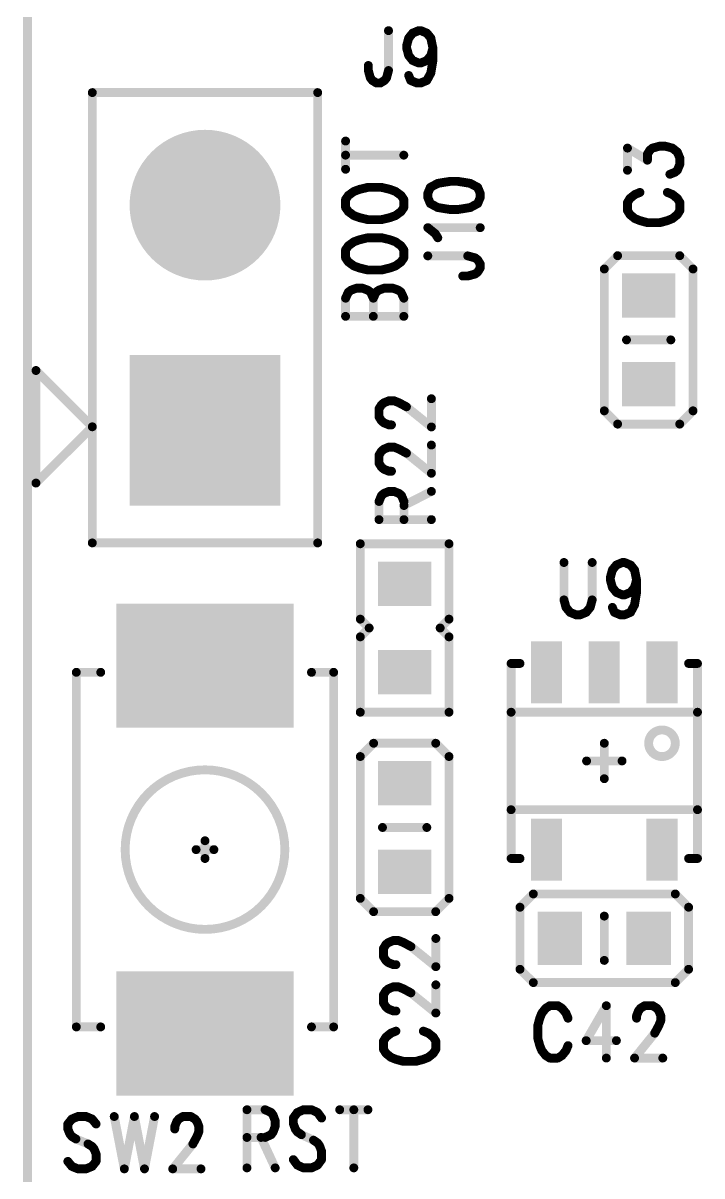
# Model space of a CAD drawing. Extents: x 100 to 147.9, y 92.1 to 144.1.
# Drawn here: x 99.95 to 107.6, y 113.32 to 126.32 of the extents above; entities that cross this region are included whole.
import ezdxf

# ---------------------------------------------------------------- set-up
doc = ezdxf.new("R2010")
doc.units = 0
doc.layers.get('0').update_dxf_attribs({"linetype": 'CONTINUOUS'})
doc.layers.add('MASK-TOP_PHO', color=10, linetype='CONTINUOUS')
doc.layers.add('SILK-TOP_PHO', color=9, linetype='CONTINUOUS')

# ---------------------------------------------------------------- blocks, each defined once
blk = doc.blocks.new('ROUND_1')
at = {"const_width": 0.050038}
blk.add_lwpolyline([(-0.025018, 0, 1), (0.025018, 0, 1)], format="xyb", close=True, dxfattribs=at)
blk = doc.blocks.new('SQUARE_25')
blk.add_solid([(0.85001, 0.85001), (0.85001, -0.85001), (-0.85001, 0.85001), (-0.85001, -0.85001)])
blk = doc.blocks.new('ROUND_26')
at = {"const_width": 0.85001}
blk.add_lwpolyline([(-0.425006, 0, 1), (0.425006, 0, 1)], format="xyb", close=True, dxfattribs=at)
blk = doc.blocks.new('SQUARE_16')
blk.add_solid([(0.250062, 0.250062), (0.250062, -0.250062), (-0.250062, 0.250062), (-0.250062, -0.250062)])
blk = doc.blocks.new('SQUARE_132')
blk.add_solid([(0.700024, 0.700024), (0.700024, -0.700024), (-0.700024, 0.700024), (-0.700024, -0.700024)])
blk = doc.blocks.new('SQUARE_162')
blk.add_solid([(0.175006, 0.175006), (0.175006, -0.175006), (-0.175006, 0.175006), (-0.175006, -0.175006)])

msp = doc.modelspace()

# ---------------------------------------------------------------- linework, layer by layer
at = {"layer": 'MASK-TOP_PHO'}
for points, const_width in [([(100.000054, 143.999966), (100.000054, 100.000054)], 0.100076), ([(106.950002, 123.249944), (107.050078, 123.249944)], 0.500124), ([(106.950002, 122.249946), (107.050078, 122.249946)], 0.500124), ([(104.199944, 120.000014), (104.30002, 120.000014)], 0.500124), ([(102.300024, 119.074946), (101.700076, 119.074946)], 1.400048), ([(105.849928, 119.175022), (105.849928, 118.82501)], 0.350012), ([(106.499914, 119.175022), (106.499914, 118.82501)], 0.350012), ([(107.1499, 119.175022), (107.1499, 118.82501)], 0.350012), ([(104.199944, 119.000016), (104.30002, 119.000016)], 0.500124), ([(104.199944, 117.750082), (104.30002, 117.750082)], 0.500124), ([(105.849928, 117.175026), (105.849928, 116.825014)], 0.350012), ([(107.1499, 117.175026), (107.1499, 116.825014)], 0.350012), ([(104.199944, 116.750084), (104.30002, 116.750084)], 0.500124), ([(106.000042, 116.05006), (106.000042, 115.949984)], 0.500124), ([(107.00004, 116.05006), (107.00004, 115.949984)], 0.500124), ([(102.300024, 114.925094), (101.700076, 114.925094)], 1.400048)]:
    msp.add_lwpolyline(points, dxfattribs=dict(at, const_width=const_width))
at = {"layer": 'SILK-TOP_PHO', "const_width": 0.100076}
for points in [[(100.000054, 143.999966), (100.000054, 100.000054)], [(104.068118, 126.239016), (104.068118, 125.789182)], [(104.340914, 126.210822), (104.408986, 126.239016)], [(104.408986, 126.239016), (104.431846, 126.239016)], [(104.431846, 126.239016), (104.499918, 126.210822)], [(104.272842, 126.07036), (104.295448, 126.154688)], [(104.295448, 126.154688), (104.340914, 126.210822)], [(104.499918, 126.210822), (104.545384, 126.154688)], [(104.545384, 126.154688), (104.568244, 126.042166)], [(104.272842, 126.042166), (104.272842, 126.07036)], [(104.295448, 125.957838), (104.272842, 126.042166)], [(104.568244, 126.042166), (104.545384, 125.957838)], [(104.568244, 126.042166), (104.568244, 125.90145)], [(103.840788, 125.789182), (103.840788, 125.845316)], [(104.340914, 125.90145), (104.295448, 125.957838)], [(104.408986, 125.87351), (104.340914, 125.90145)], [(104.431846, 125.87351), (104.408986, 125.87351)], [(104.499918, 125.90145), (104.431846, 125.87351)], [(104.545384, 125.957838), (104.499918, 125.90145)], [(104.568244, 125.90145), (104.545384, 125.760988)], [(103.863648, 125.7046), (103.840788, 125.789182)], [(104.068118, 125.789182), (104.045512, 125.7046)], [(104.318308, 125.67666), (104.295448, 125.732794)], [(104.545384, 125.760988), (104.499918, 125.67666)], [(103.886254, 125.67666), (103.863648, 125.7046)], [(103.93172, 125.648466), (103.886254, 125.67666)], [(103.977186, 125.648466), (103.93172, 125.648466)], [(104.022652, 125.67666), (103.977186, 125.648466)], [(104.045512, 125.7046), (104.022652, 125.67666)], [(104.38638, 125.648466), (104.318308, 125.67666)], [(104.431846, 125.648466), (104.38638, 125.648466)], [(104.499918, 125.67666), (104.431846, 125.648466)], [(100.73005, 120.460008), (100.73005, 125.540008)], [(100.73005, 125.540008), (103.27005, 125.540008)], [(103.27005, 125.540008), (103.27005, 120.460008)], [(103.584248, 124.674884), (103.584248, 124.993146)], [(107.042204, 124.913644), (107.126532, 124.93625)], [(107.126532, 124.93625), (107.18292, 124.93625)], [(107.18292, 124.93625), (107.267248, 124.913644)], [(103.584248, 124.834142), (104.240584, 124.834142)], [(106.761026, 124.663708), (106.761026, 124.913644)], [(106.761026, 124.913644), (106.985816, 124.777246)], [(106.985816, 124.845572), (107.01401, 124.890784)], [(106.985816, 124.777246), (106.985816, 124.845572)], [(107.01401, 124.890784), (107.042204, 124.913644)], [(107.267248, 124.913644), (107.323382, 124.868178)], [(107.323382, 124.868178), (107.351576, 124.800106)], [(107.351576, 124.73178), (107.323382, 124.663708)], [(107.351576, 124.800106), (107.351576, 124.73178)], [(107.295188, 124.640848), (107.239054, 124.618242)], [(107.323382, 124.663708), (107.295188, 124.640848)], [(103.678228, 124.424948), (103.615744, 124.379482)], [(103.740712, 124.447808), (103.678228, 124.424948)], [(103.834438, 124.470414), (103.740712, 124.447808)], [(103.990648, 124.470414), (103.834438, 124.470414)], [(104.084374, 124.447808), (103.990648, 124.470414)], [(104.146858, 124.424948), (104.084374, 124.447808)], [(104.209342, 124.379482), (104.146858, 124.424948)], [(104.539034, 124.470414), (104.51084, 124.402342)], [(104.623362, 124.51588), (104.539034, 124.470414)], [(104.764078, 124.53874), (104.623362, 124.51588)], [(104.848406, 124.53874), (104.764078, 124.53874)], [(104.989122, 124.51588), (104.848406, 124.53874)], [(105.07345, 124.470414), (104.989122, 124.51588)], [(105.101644, 124.402342), (105.07345, 124.470414)], [(106.901488, 124.413518), (106.845354, 124.390912)], [(107.267248, 124.390912), (107.21086, 124.413518)], [(103.615744, 124.379482), (103.584248, 124.334016)], [(103.584248, 124.334016), (103.584248, 124.243084)], [(104.240584, 124.334016), (104.209342, 124.379482)], [(104.240584, 124.243084), (104.240584, 124.334016)], [(104.51084, 124.402342), (104.51084, 124.356876)], [(104.51084, 124.356876), (104.539034, 124.28855)], [(104.539034, 124.28855), (104.623362, 124.243084)], [(104.989122, 124.243084), (105.07345, 124.28855)], [(105.07345, 124.28855), (105.101644, 124.356876)], [(105.101644, 124.356876), (105.101644, 124.402342)], [(106.788966, 124.345446), (106.761026, 124.29998)], [(106.761026, 124.29998), (106.761026, 124.209048)], [(106.845354, 124.390912), (106.788966, 124.345446)], [(107.323382, 124.345446), (107.267248, 124.390912)], [(107.351576, 124.29998), (107.323382, 124.345446)], [(107.351576, 124.209048), (107.351576, 124.29998)], [(103.584248, 124.243084), (103.615744, 124.197618)], [(103.615744, 124.197618), (103.678228, 124.152152)], [(103.678228, 124.152152), (103.740712, 124.129546)], [(104.084374, 124.129546), (104.146858, 124.152152)], [(104.146858, 124.152152), (104.209342, 124.197618)], [(104.209342, 124.197618), (104.240584, 124.243084)], [(104.623362, 124.243084), (104.764078, 124.220478)], [(104.764078, 124.220478), (104.848406, 124.220478)], [(104.848406, 124.220478), (104.989122, 124.243084)], [(106.761026, 124.209048), (106.788966, 124.163582)], [(106.788966, 124.163582), (106.845354, 124.118116)], [(107.267248, 124.118116), (107.323382, 124.163582)], [(107.323382, 124.163582), (107.351576, 124.209048)], [(103.740712, 124.129546), (103.834438, 124.10694)], [(103.834438, 124.10694), (103.990648, 124.10694)], [(103.990648, 124.10694), (104.084374, 124.129546)], [(106.845354, 124.118116), (106.901488, 124.09551)], [(106.901488, 124.09551), (106.985816, 124.07265)], [(106.985816, 124.07265), (107.126532, 124.07265)], [(107.126532, 124.07265), (107.21086, 124.09551)], [(107.21086, 124.09551), (107.267248, 124.118116)], [(103.834438, 123.902216), (103.740712, 123.87961)], [(103.990648, 123.902216), (103.834438, 123.902216)], [(104.084374, 123.87961), (103.990648, 123.902216)], [(104.595422, 123.947682), (104.51084, 124.016008)], [(104.51084, 124.016008), (105.101644, 124.016008)], [(104.623362, 123.902216), (104.595422, 123.947682)], [(103.615744, 123.811284), (103.584248, 123.765818)], [(103.584248, 123.765818), (103.584248, 123.674886)], [(103.678228, 123.85675), (103.615744, 123.811284)], [(103.740712, 123.87961), (103.678228, 123.85675)], [(104.146858, 123.85675), (104.084374, 123.87961)], [(104.209342, 123.811284), (104.146858, 123.85675)], [(104.240584, 123.765818), (104.209342, 123.811284)], [(104.240584, 123.674886), (104.240584, 123.765818)], [(103.584248, 123.674886), (103.615744, 123.62942)], [(104.209342, 123.62942), (104.240584, 123.674886)], [(104.51084, 123.697746), (104.960928, 123.697746)], [(104.960928, 123.697746), (105.045256, 123.674886)], [(105.045256, 123.674886), (105.07345, 123.65228)], [(105.07345, 123.65228), (105.101644, 123.606814)], [(106.650028, 123.700032), (106.499914, 123.549918)], [(107.350052, 123.700032), (106.650028, 123.700032)], [(107.499912, 123.549918), (107.350052, 123.700032)], [(103.615744, 123.62942), (103.678228, 123.584208)], [(103.678228, 123.584208), (103.740712, 123.561348)], [(103.740712, 123.561348), (103.834438, 123.538742)], [(103.834438, 123.538742), (103.990648, 123.538742)], [(103.990648, 123.538742), (104.084374, 123.561348)], [(104.084374, 123.561348), (104.146858, 123.584208)], [(104.146858, 123.584208), (104.209342, 123.62942)], [(105.07345, 123.515882), (105.045256, 123.493276)], [(105.101644, 123.561348), (105.07345, 123.515882)], [(105.101644, 123.606814), (105.101644, 123.561348)], [(106.499914, 123.549918), (106.499914, 121.949972)], [(107.499912, 121.949972), (107.499912, 123.549918)], [(104.960928, 123.470416), (104.904794, 123.470416)], [(105.045256, 123.493276), (104.960928, 123.470416)], [(103.584248, 123.22048), (103.615744, 123.288552)], [(103.615744, 123.288552), (103.646986, 123.311412)], [(103.646986, 123.311412), (103.70947, 123.334018)], [(103.70947, 123.334018), (103.771954, 123.334018)], [(103.771954, 123.334018), (103.834438, 123.311412)], [(103.834438, 123.311412), (103.86568, 123.288552)], [(103.86568, 123.288552), (103.896922, 123.22048)], [(103.896922, 123.22048), (103.928164, 123.288552)], [(103.928164, 123.288552), (103.959406, 123.311412)], [(103.959406, 123.311412), (104.02189, 123.334018)], [(104.02189, 123.334018), (104.115616, 123.334018)], [(104.115616, 123.334018), (104.1781, 123.311412)], [(104.1781, 123.311412), (104.209342, 123.288552)], [(104.209342, 123.288552), (104.240584, 123.22048)], [(103.584248, 123.01601), (103.584248, 123.22048)], [(103.896922, 123.01601), (103.896922, 123.22048)], [(104.240584, 123.22048), (104.240584, 123.01601)], [(103.584248, 123.01601), (104.240584, 123.01601)], [(106.750104, 122.750072), (107.249976, 122.750072)], [(100.73005, 121.769886), (100.09505, 122.404886)], [(100.09505, 122.404886), (100.09505, 121.134886)], [(104.55148, 121.768108), (104.55148, 122.08637)], [(103.96093, 121.972832), (103.989124, 122.018298)], [(103.96093, 121.8819), (103.96093, 121.972832)], [(103.989124, 122.018298), (104.017064, 122.040904)], [(104.017064, 122.040904), (104.073452, 122.06351)], [(104.073452, 122.06351), (104.129586, 122.06351)], [(104.129586, 122.06351), (104.185974, 122.040904)], [(104.185974, 122.040904), (104.270302, 121.995438)], [(104.270302, 121.995438), (104.55148, 121.768108)], [(106.499914, 121.949972), (106.650028, 121.800112)], [(107.350052, 121.800112), (107.499912, 121.949972)], [(103.989124, 121.836434), (103.96093, 121.8819)], [(104.017064, 121.813574), (103.989124, 121.836434)], [(104.073452, 121.790968), (104.017064, 121.813574)], [(100.09505, 121.134886), (100.73005, 121.769886)], [(104.101646, 121.790968), (104.073452, 121.790968)], [(106.650028, 121.800112), (107.350052, 121.800112)], [(104.55148, 121.245376), (104.55148, 121.563638)], [(103.96093, 121.4501), (103.989124, 121.495566)], [(103.96093, 121.359168), (103.96093, 121.4501)], [(103.989124, 121.495566), (104.017064, 121.518172)], [(104.017064, 121.518172), (104.073452, 121.541032)], [(104.073452, 121.541032), (104.129586, 121.541032)], [(104.129586, 121.541032), (104.185974, 121.518172)], [(104.185974, 121.518172), (104.270302, 121.472706)], [(104.270302, 121.472706), (104.55148, 121.245376)], [(103.989124, 121.313702), (103.96093, 121.359168)], [(104.017064, 121.290842), (103.989124, 121.313702)], [(104.073452, 121.268236), (104.017064, 121.290842)], [(104.101646, 121.268236), (104.073452, 121.268236)], [(104.017064, 121.0183), (104.073452, 121.040906)], [(104.073452, 121.040906), (104.129586, 121.040906)], [(104.129586, 121.040906), (104.185974, 121.0183)], [(104.242108, 120.881902), (104.55148, 121.040906)], [(103.96093, 120.927368), (103.989124, 120.99544)], [(103.96093, 120.722644), (103.96093, 120.927368)], [(103.989124, 120.99544), (104.017064, 121.0183)], [(104.185974, 121.0183), (104.214168, 120.99544)], [(104.214168, 120.99544), (104.242108, 120.927368)], [(104.242108, 120.927368), (104.242108, 120.722644)], [(103.96093, 120.722644), (104.55148, 120.722644)], [(103.27005, 120.460008), (100.73005, 120.460008)], [(104.750108, 120.450102), (103.75011, 120.450102)], [(103.75011, 120.450102), (103.75011, 119.599964)], [(104.750108, 119.599964), (104.750108, 120.450102)], [(106.045508, 120.239028), (106.045508, 119.817134)], [(106.363516, 119.817134), (106.363516, 120.239028)], [(106.56824, 120.070372), (106.590846, 120.1547)], [(106.590846, 120.1547), (106.636312, 120.210834)], [(106.636312, 120.210834), (106.704638, 120.239028)], [(106.704638, 120.239028), (106.727244, 120.239028)], [(106.727244, 120.239028), (106.79557, 120.210834)], [(106.79557, 120.210834), (106.840782, 120.1547)], [(106.840782, 120.1547), (106.863642, 120.042178)], [(106.56824, 120.042178), (106.56824, 120.070372)], [(106.590846, 119.95785), (106.56824, 120.042178)], [(106.863642, 120.042178), (106.840782, 119.95785)], [(106.863642, 120.042178), (106.863642, 119.901462)], [(106.636312, 119.901462), (106.590846, 119.95785)], [(106.704638, 119.873522), (106.636312, 119.901462)], [(106.727244, 119.873522), (106.704638, 119.873522)], [(106.79557, 119.901462), (106.727244, 119.873522)], [(106.840782, 119.95785), (106.79557, 119.901462)], [(106.863642, 119.901462), (106.840782, 119.761)], [(106.045508, 119.817134), (106.068114, 119.732806)], [(106.068114, 119.732806), (106.11358, 119.676672)], [(106.295444, 119.676672), (106.34091, 119.732806)], [(106.34091, 119.732806), (106.363516, 119.817134)], [(106.613706, 119.676672), (106.590846, 119.732806)], [(106.840782, 119.761), (106.79557, 119.676672)], [(103.75011, 119.599964), (103.849932, 119.499888)], [(104.650032, 119.499888), (104.750108, 119.599964)], [(106.11358, 119.676672), (106.181906, 119.648478)], [(106.181906, 119.648478), (106.227372, 119.648478)], [(106.227372, 119.648478), (106.295444, 119.676672)], [(106.681778, 119.648478), (106.613706, 119.676672)], [(106.727244, 119.648478), (106.681778, 119.648478)], [(106.79557, 119.676672), (106.727244, 119.648478)], [(103.849932, 119.499888), (103.75011, 119.400066)], [(104.750108, 119.400066), (104.650032, 119.499888)], [(103.75011, 119.400066), (103.75011, 118.549928)], [(104.750108, 118.549928), (104.750108, 119.400066)], [(105.449878, 116.899944), (105.449878, 119.100092)], [(105.449878, 119.100092), (105.549954, 119.100092)], [(107.54995, 119.100092), (107.449874, 119.100092)], [(107.54995, 116.899944), (107.54995, 119.100092)], [(100.549964, 115.000024), (100.549964, 119.000016)], [(100.549964, 119.000016), (100.825046, 119.000016)], [(103.449882, 119.000016), (103.199946, 119.000016)], [(103.449882, 115.000024), (103.449882, 119.000016)], [(103.75011, 118.549928), (104.750108, 118.549928)], [(105.449878, 117.450108), (105.449878, 118.549928)], [(105.449878, 118.549928), (107.54995, 118.549928)], [(107.54995, 118.549928), (107.54995, 117.450108)], [(103.89997, 118.199916), (103.75011, 118.050056)], [(104.599994, 118.199916), (103.89997, 118.199916)], [(104.750108, 118.050056), (104.599994, 118.199916)], [(106.499914, 117.80012), (106.499914, 118.199916)], [(103.75011, 118.050056), (103.75011, 116.45011)], [(104.750108, 116.45011), (104.750108, 118.050056)], [(106.700066, 118.000018), (106.300016, 118.000018)], [(107.54995, 117.450108), (105.449878, 117.450108)], [(104.000046, 117.249956), (104.499918, 117.249956)], [(101.899974, 117.00002), (102.100126, 117.00002)], [(102.00005, 116.899944), (102.00005, 117.100096)], [(105.549954, 116.899944), (105.449878, 116.899944)], [(107.449874, 116.899944), (107.54995, 116.899944)], [(105.700068, 116.499894), (105.549954, 116.350034)], [(107.300014, 116.499894), (105.700068, 116.499894)], [(107.449874, 116.350034), (107.300014, 116.499894)], [(103.75011, 116.45011), (103.89997, 116.299996)], [(104.599994, 116.299996), (104.750108, 116.45011)], [(105.549954, 116.350034), (105.549954, 115.65001)], [(107.449874, 115.65001), (107.449874, 116.350034)], [(103.89997, 116.299996), (104.599994, 116.299996)], [(106.499914, 116.249958), (106.499914, 115.750086)], [(104.067102, 115.95227), (104.12349, 115.974876)], [(104.12349, 115.974876), (104.179624, 115.974876)], [(104.179624, 115.974876), (104.236012, 115.95227)], [(104.601518, 115.679474), (104.601518, 115.997736)], [(104.010968, 115.884198), (104.039162, 115.929664)], [(104.010968, 115.793266), (104.010968, 115.884198)], [(104.039162, 115.929664), (104.067102, 115.95227)], [(104.236012, 115.95227), (104.32034, 115.906804)], [(104.32034, 115.906804), (104.601518, 115.679474)], [(104.039162, 115.7478), (104.010968, 115.793266)], [(104.067102, 115.72494), (104.039162, 115.7478)], [(104.12349, 115.702334), (104.067102, 115.72494)], [(104.151684, 115.702334), (104.12349, 115.702334)], [(105.549954, 115.65001), (105.700068, 115.499896)], [(107.300014, 115.499896), (107.449874, 115.65001)], [(104.067102, 115.429538), (104.12349, 115.452398)], [(104.12349, 115.452398), (104.179624, 115.452398)], [(104.179624, 115.452398), (104.236012, 115.429538)], [(104.601518, 115.156742), (104.601518, 115.475004)], [(105.700068, 115.499896), (107.300014, 115.499896)], [(104.010968, 115.361466), (104.039162, 115.406932)], [(104.010968, 115.270534), (104.010968, 115.361466)], [(104.039162, 115.406932), (104.067102, 115.429538)], [(104.236012, 115.429538), (104.32034, 115.384072)], [(104.32034, 115.384072), (104.601518, 115.156742)], [(104.039162, 115.225068), (104.010968, 115.270534)], [(104.067102, 115.202208), (104.039162, 115.225068)], [(104.12349, 115.179602), (104.067102, 115.202208)], [(104.151684, 115.179602), (104.12349, 115.179602)], [(105.840784, 115.210844), (105.795572, 115.15471)], [(105.88625, 115.239038), (105.840784, 115.210844)], [(105.977182, 115.239038), (105.88625, 115.239038)], [(106.022648, 115.210844), (105.977182, 115.239038)], [(106.068114, 115.15471), (106.022648, 115.210844)], [(106.522774, 115.239038), (106.295444, 114.845338)], [(106.522774, 115.239038), (106.522774, 114.648488)], [(106.863642, 115.126516), (106.886248, 115.182904)], [(106.886248, 115.182904), (106.909108, 115.210844)], [(106.909108, 115.210844), (106.954574, 115.239038)], [(106.954574, 115.239038), (107.045506, 115.239038)], [(107.045506, 115.239038), (107.090972, 115.210844)], [(107.090972, 115.210844), (107.113578, 115.182904)], [(107.113578, 115.182904), (107.136438, 115.126516)], [(105.772712, 115.098322), (105.750106, 115.013994)], [(105.795572, 115.15471), (105.772712, 115.098322)], [(106.090974, 115.098322), (106.068114, 115.15471)], [(106.863642, 115.098322), (106.863642, 115.126516)], [(107.136438, 115.070382), (107.113578, 115.013994)], [(107.136438, 115.126516), (107.136438, 115.070382)], [(100.825046, 115.000024), (100.549964, 115.000024)], [(103.199946, 115.000024), (103.449882, 115.000024)], [(104.095296, 114.929666), (104.039162, 114.8842)], [(104.151684, 114.952272), (104.095296, 114.929666)], [(104.51719, 114.929666), (104.461056, 114.952272)], [(104.573324, 114.8842), (104.51719, 114.929666)], [(105.750106, 115.013994), (105.750106, 114.873532)], [(107.068112, 114.929666), (106.840782, 114.648488)], [(107.113578, 115.013994), (107.068112, 114.929666)], [(104.039162, 114.8842), (104.010968, 114.838734)], [(104.010968, 114.838734), (104.010968, 114.747802)], [(104.601518, 114.838734), (104.573324, 114.8842)], [(104.601518, 114.747802), (104.601518, 114.838734)], [(105.750106, 114.873532), (105.772712, 114.78895)], [(105.772712, 114.78895), (105.795572, 114.732816)], [(106.068114, 114.732816), (106.090974, 114.78895)], [(106.295444, 114.845338), (106.636312, 114.845338)], [(104.010968, 114.747802), (104.039162, 114.702336)], [(104.039162, 114.702336), (104.095296, 114.65687)], [(104.51719, 114.65687), (104.573324, 114.702336)], [(104.573324, 114.702336), (104.601518, 114.747802)], [(105.795572, 114.732816), (105.840784, 114.676682)], [(105.840784, 114.676682), (105.88625, 114.648488)], [(105.977182, 114.648488), (106.022648, 114.676682)], [(106.022648, 114.676682), (106.068114, 114.732816)], [(104.095296, 114.65687), (104.151684, 114.63401)], [(104.151684, 114.63401), (104.236012, 114.611404)], [(104.236012, 114.611404), (104.376474, 114.611404)], [(104.376474, 114.611404), (104.461056, 114.63401)], [(104.461056, 114.63401), (104.51719, 114.65687)], [(105.88625, 114.648488), (105.977182, 114.648488)], [(106.840782, 114.648488), (107.159044, 114.648488)], [(102.472744, 114.065558), (102.472744, 113.409476)], [(102.472744, 114.065558), (102.677214, 114.065558)], [(102.677214, 114.065558), (102.74554, 114.034316)], [(102.74554, 114.034316), (102.768146, 114.003074)], [(103.040942, 114.034316), (102.995476, 113.971832)], [(103.109014, 114.065558), (103.040942, 114.034316)], [(103.199946, 114.065558), (103.109014, 114.065558)], [(103.268272, 114.034316), (103.199946, 114.065558)], [(103.313738, 113.971832), (103.268272, 114.034316)], [(103.518208, 114.065558), (103.83647, 114.065558)], [(103.677212, 114.065558), (103.677212, 113.409476)], [(100.499926, 113.96091), (100.45446, 113.904776)], [(100.45446, 113.904776), (100.45446, 113.848388)], [(100.568252, 113.989104), (100.499926, 113.96091)], [(100.659184, 113.989104), (100.568252, 113.989104)], [(100.727256, 113.96091), (100.659184, 113.989104)], [(100.772722, 113.904776), (100.727256, 113.96091)], [(100.977192, 113.989104), (101.090984, 113.398554)], [(101.204522, 113.989104), (101.090984, 113.398554)], [(101.204522, 113.989104), (101.31806, 113.398554)], [(101.431852, 113.989104), (101.31806, 113.398554)], [(101.659182, 113.876582), (101.681788, 113.932716)], [(101.681788, 113.932716), (101.704648, 113.96091)], [(101.704648, 113.96091), (101.750114, 113.989104)], [(101.750114, 113.989104), (101.840792, 113.989104)], [(101.840792, 113.989104), (101.886258, 113.96091)], [(101.886258, 113.96091), (101.909118, 113.932716)], [(101.909118, 113.932716), (101.931724, 113.876582)], [(102.768146, 114.003074), (102.791006, 113.94059)], [(102.791006, 113.878106), (102.768146, 113.815622)], [(102.791006, 113.94059), (102.791006, 113.878106)], [(102.995476, 113.971832), (102.995476, 113.909348)], [(102.995476, 113.909348), (103.018082, 113.846864)], [(100.45446, 113.848388), (100.47732, 113.792254)], [(100.47732, 113.792254), (100.499926, 113.76406)], [(100.499926, 113.76406), (100.545392, 113.735866)], [(101.659182, 113.848388), (101.659182, 113.876582)], [(101.909118, 113.76406), (101.863652, 113.679732)], [(101.931724, 113.820194), (101.909118, 113.76406)], [(101.931724, 113.876582), (101.931724, 113.820194)], [(102.677214, 113.753138), (102.472744, 113.753138)], [(102.631748, 113.753138), (102.791006, 113.409476)], [(102.74554, 113.78438), (102.677214, 113.753138)], [(102.768146, 113.815622), (102.74554, 113.78438)], [(103.018082, 113.846864), (103.040942, 113.815622)], [(103.040942, 113.815622), (103.086408, 113.78438)], [(103.086408, 113.78438), (103.222806, 113.721896)], [(100.545392, 113.735866), (100.68179, 113.679732)], [(100.68179, 113.679732), (100.727256, 113.651538)], [(100.727256, 113.651538), (100.750116, 113.623344)], [(100.750116, 113.623344), (100.772722, 113.56721)], [(101.863652, 113.679732), (101.636322, 113.398554)], [(103.222806, 113.721896), (103.268272, 113.690654)], [(103.268272, 113.690654), (103.290878, 113.659412)], [(103.290878, 113.659412), (103.313738, 113.596928)], [(100.772722, 113.56721), (100.772722, 113.482882)], [(103.040942, 113.440718), (102.995476, 113.503202)], [(103.313738, 113.503202), (103.268272, 113.440718)], [(103.313738, 113.596928), (103.313738, 113.503202)], [(100.499926, 113.426494), (100.45446, 113.482882)], [(100.568252, 113.398554), (100.499926, 113.426494)], [(100.659184, 113.398554), (100.568252, 113.398554)], [(100.727256, 113.426494), (100.659184, 113.398554)], [(100.772722, 113.482882), (100.727256, 113.426494)], [(101.636322, 113.398554), (101.954584, 113.398554)], [(103.109014, 113.409476), (103.040942, 113.440718)], [(103.199946, 113.409476), (103.109014, 113.409476)], [(103.268272, 113.440718), (103.199946, 113.409476)]]:
    msp.add_lwpolyline(points, dxfattribs=at)
for points in [[(106.999786, 118.199916, 1), (107.300014, 118.199916, 1)], [(101.100128, 117.00002, 1), (102.899972, 117.00002, 1)]]:
    msp.add_lwpolyline(points, format="xyb", close=True, dxfattribs=at)

# ---------------------------------------------------------------- block references
at = {"layer": 'MASK-TOP_PHO'}
for name, p in [('ROUND_26', (102.00005, 124.270008)), ('SQUARE_16', (106.950002, 123.249944)), ('SQUARE_16', (107.050078, 123.249944)), ('SQUARE_25', (102.00005, 121.730008)), ('SQUARE_16', (106.950002, 122.249946)), ('SQUARE_16', (107.050078, 122.249946)), ('SQUARE_16', (104.199944, 120.000014)), ('SQUARE_16', (104.30002, 120.000014)), ('SQUARE_132', (101.700076, 119.074946)), ('SQUARE_132', (102.300024, 119.074946)), ('SQUARE_162', (105.849928, 119.175022)), ('SQUARE_162', (106.499914, 119.175022)), ('SQUARE_162', (107.1499, 119.175022)), ('SQUARE_16', (104.199944, 119.000016)), ('SQUARE_16', (104.30002, 119.000016)), ('SQUARE_162', (105.849928, 118.82501)), ('SQUARE_162', (106.499914, 118.82501)), ('SQUARE_162', (107.1499, 118.82501)), ('SQUARE_16', (104.199944, 117.750082)), ('SQUARE_16', (104.30002, 117.750082)), ('SQUARE_162', (105.849928, 117.175026)), ('SQUARE_162', (107.1499, 117.175026)), ('SQUARE_16', (104.199944, 116.750084)), ('SQUARE_16', (104.30002, 116.750084)), ('SQUARE_162', (105.849928, 116.825014)), ('SQUARE_162', (107.1499, 116.825014)), ('SQUARE_16', (106.000042, 116.05006)), ('SQUARE_16', (107.00004, 116.05006)), ('SQUARE_16', (106.000042, 115.949984)), ('SQUARE_16', (107.00004, 115.949984)), ('SQUARE_132', (101.700076, 114.925094)), ('SQUARE_132', (102.300024, 114.925094))]:
    msp.add_blockref(name, p, dxfattribs=at)
at = {"layer": 'SILK-TOP_PHO'}
for p in [(104.068118, 126.239016), (104.408986, 126.239016), (104.431846, 126.239016), (104.295448, 126.154688), (104.340914, 126.210822), (104.499918, 126.210822), (104.545384, 126.154688), (104.272842, 126.07036), (104.272842, 126.042166), (104.568244, 126.042166), (104.568244, 126.042166), (103.840788, 125.845316), (104.295448, 125.957838), (104.340914, 125.90145), (104.408986, 125.87351), (104.431846, 125.87351), (104.499918, 125.90145), (104.545384, 125.957838), (104.568244, 125.90145), (103.840788, 125.789182), (104.068118, 125.789182), (104.295448, 125.732794), (104.545384, 125.760988), (103.863648, 125.7046), (103.886254, 125.67666), (103.93172, 125.648466), (103.977186, 125.648466), (104.022652, 125.67666), (104.045512, 125.7046), (104.318308, 125.67666), (104.38638, 125.648466), (104.431846, 125.648466), (104.499918, 125.67666), (100.73005, 125.540008), (103.27005, 125.540008), (103.584248, 124.993146), (107.126532, 124.93625), (107.18292, 124.93625), (103.584248, 124.834142), (104.240584, 124.834142), (106.761026, 124.913644), (106.985816, 124.845572), (107.01401, 124.890784), (107.042204, 124.913644), (107.267248, 124.913644), (107.323382, 124.868178), (103.584248, 124.674884), (106.985816, 124.777246), (107.351576, 124.800106), (107.351576, 124.73178), (106.761026, 124.663708), (107.239054, 124.618242), (107.295188, 124.640848), (107.323382, 124.663708), (103.678228, 124.424948), (103.740712, 124.447808), (103.834438, 124.470414), (103.990648, 124.470414), (104.084374, 124.447808), (104.146858, 124.424948), (104.539034, 124.470414), (104.623362, 124.51588), (104.764078, 124.53874), (104.848406, 124.53874), (104.989122, 124.51588), (105.07345, 124.470414), (106.901488, 124.413518), (107.21086, 124.413518), (103.584248, 124.334016), (103.584248, 124.334016), (103.615744, 124.379482), (104.209342, 124.379482), (104.240584, 124.334016), (104.51084, 124.402342), (104.51084, 124.356876), (104.51084, 124.356876), (104.539034, 124.28855), (105.07345, 124.28855), (105.101644, 124.402342), (105.101644, 124.356876), (106.761026, 124.29998), (106.788966, 124.345446), (106.845354, 124.390912), (107.267248, 124.390912), (107.323382, 124.345446), (107.351576, 124.29998), (103.584248, 124.243084), (103.584248, 124.243084), (103.615744, 124.197618), (103.678228, 124.152152), (104.146858, 124.152152), (104.209342, 124.197618), (104.240584, 124.243084), (104.623362, 124.243084), (104.764078, 124.220478), (104.848406, 124.220478), (104.989122, 124.243084), (106.761026, 124.209048), (106.788966, 124.163582), (107.323382, 124.163582), (107.351576, 124.209048), (103.740712, 124.129546), (103.834438, 124.10694), (103.990648, 124.10694), (104.084374, 124.129546), (106.845354, 124.118116), (106.901488, 124.09551), (106.985816, 124.07265), (107.126532, 124.07265), (107.21086, 124.09551), (107.267248, 124.118116), (103.834438, 123.902216), (103.990648, 123.902216), (104.51084, 124.016008), (104.595422, 123.947682), (104.623362, 123.902216), (105.101644, 124.016008), (103.584248, 123.765818), (103.584248, 123.765818), (103.615744, 123.811284), (103.678228, 123.85675), (103.740712, 123.87961), (104.084374, 123.87961), (104.146858, 123.85675), (104.209342, 123.811284), (104.240584, 123.765818), (103.584248, 123.674886), (103.584248, 123.674886), (104.240584, 123.674886), (104.51084, 123.697746), (104.960928, 123.697746), (105.045256, 123.674886), (105.07345, 123.65228), (106.650028, 123.700032), (107.350052, 123.700032), (103.615744, 123.62942), (103.678228, 123.584208), (103.740712, 123.561348), (103.834438, 123.538742), (103.990648, 123.538742), (104.084374, 123.561348), (104.146858, 123.584208), (104.209342, 123.62942), (105.07345, 123.515882), (105.101644, 123.606814), (105.101644, 123.561348), (106.499914, 123.549918), (107.499912, 123.549918), (107.499912, 123.549918), (104.904794, 123.470416), (104.960928, 123.470416), (105.045256, 123.493276), (103.615744, 123.288552), (103.646986, 123.311412), (103.70947, 123.334018), (103.771954, 123.334018), (103.834438, 123.311412), (103.86568, 123.288552), (103.928164, 123.288552), (103.959406, 123.311412), (104.02189, 123.334018), (104.115616, 123.334018), (104.1781, 123.311412), (104.209342, 123.288552), (103.584248, 123.22048), (103.584248, 123.22048), (103.896922, 123.22048), (103.896922, 123.22048), (104.240584, 123.22048), (103.584248, 123.01601), (103.584248, 123.01601), (103.896922, 123.01601), (104.240584, 123.01601), (104.240584, 123.01601), (106.750104, 122.750072), (107.249976, 122.750072), (100.09505, 122.404886), (104.55148, 122.08637), (103.96093, 121.972832), (103.989124, 122.018298), (104.017064, 122.040904), (104.073452, 122.06351), (104.129586, 122.06351), (104.185974, 122.040904), (104.270302, 121.995438), (106.499914, 121.949972), (107.499912, 121.949972), (103.96093, 121.8819), (103.989124, 121.836434), (104.017064, 121.813574), (100.73005, 121.769886), (100.73005, 121.769886), (104.073452, 121.790968), (104.101646, 121.790968), (104.55148, 121.768108), (106.650028, 121.800112), (107.350052, 121.800112), (104.55148, 121.563638), (103.96093, 121.4501), (103.989124, 121.495566), (104.017064, 121.518172), (104.073452, 121.541032), (104.129586, 121.541032), (104.185974, 121.518172), (104.270302, 121.472706), (103.96093, 121.359168), (103.989124, 121.313702), (104.017064, 121.290842), (104.073452, 121.268236), (104.101646, 121.268236), (104.55148, 121.245376), (100.09505, 121.134886), (104.073452, 121.040906), (104.129586, 121.040906), (104.55148, 121.040906), (103.96093, 120.927368), (103.989124, 120.99544), (104.017064, 121.0183), (104.185974, 121.0183), (104.214168, 120.99544), (104.242108, 120.927368), (104.242108, 120.881902), (103.96093, 120.722644), (103.96093, 120.722644), (104.242108, 120.722644), (104.55148, 120.722644), (100.73005, 120.460008), (103.27005, 120.460008), (103.27005, 120.460008), (103.75011, 120.450102), (104.750108, 120.450102), (104.750108, 120.450102), (106.045508, 120.239028), (106.363516, 120.239028), (106.590846, 120.1547), (106.636312, 120.210834), (106.704638, 120.239028), (106.727244, 120.239028), (106.79557, 120.210834), (106.840782, 120.1547), (106.840782, 120.1547), (106.56824, 120.070372), (106.56824, 120.042178), (106.863642, 120.042178), (106.863642, 120.042178), (106.590846, 119.95785), (106.636312, 119.901462), (106.704638, 119.873522), (106.727244, 119.873522), (106.79557, 119.901462), (106.840782, 119.95785), (106.840782, 119.95785), (106.863642, 119.901462), (106.045508, 119.817134), (106.068114, 119.732806), (106.34091, 119.732806), (106.363516, 119.817134), (106.590846, 119.732806), (106.840782, 119.761), (106.840782, 119.761), (106.11358, 119.676672), (106.181906, 119.648478), (106.227372, 119.648478), (106.295444, 119.676672), (106.613706, 119.676672), (106.681778, 119.648478), (106.727244, 119.648478), (106.79557, 119.676672), (103.75011, 119.599964), (103.849932, 119.499888), (104.650032, 119.499888), (104.750108, 119.599964), (103.75011, 119.400066), (104.750108, 119.400066), (105.449878, 119.100092), (105.549954, 119.100092), (107.449874, 119.100092), (107.54995, 119.100092), (100.549964, 119.000016), (100.825046, 119.000016), (103.199946, 119.000016), (103.449882, 119.000016), (103.75011, 118.549928), (104.750108, 118.549928), (105.449878, 118.549928), (107.54995, 118.549928), (103.89997, 118.199916), (104.599994, 118.199916), (106.499914, 118.199916), (103.75011, 118.050056), (104.750108, 118.050056), (104.750108, 118.050056), (106.300016, 118.000018), (106.700066, 118.000018), (106.499914, 117.80012), (105.449878, 117.450108), (107.54995, 117.450108), (107.54995, 117.450108), (104.000046, 117.249956), (104.499918, 117.249956), (101.899974, 117.00002), (102.00005, 117.100096), (102.100126, 117.00002), (102.00005, 116.899944), (105.449878, 116.899944), (105.549954, 116.899944), (107.449874, 116.899944), (107.54995, 116.899944), (105.700068, 116.499894), (107.300014, 116.499894), (103.75011, 116.45011), (104.750108, 116.45011), (105.549954, 116.350034), (107.449874, 116.350034), (103.89997, 116.299996), (104.599994, 116.299996), (106.499914, 116.249958), (104.12349, 115.974876), (104.179624, 115.974876), (104.601518, 115.997736), (104.010968, 115.884198), (104.039162, 115.929664), (104.067102, 115.95227), (104.236012, 115.95227), (104.32034, 115.906804), (104.010968, 115.793266), (104.039162, 115.7478), (104.067102, 115.72494), (104.12349, 115.702334), (104.151684, 115.702334), (106.499914, 115.750086), (104.601518, 115.679474), (105.549954, 115.65001), (107.449874, 115.65001), (104.12349, 115.452398), (104.179624, 115.452398), (104.601518, 115.475004), (105.700068, 115.499896), (107.300014, 115.499896), (107.300014, 115.499896), (104.010968, 115.361466), (104.039162, 115.406932), (104.067102, 115.429538), (104.236012, 115.429538), (104.32034, 115.384072), (104.010968, 115.270534), (104.039162, 115.225068), (104.067102, 115.202208), (104.12349, 115.179602), (104.151684, 115.179602), (105.840784, 115.210844), (105.88625, 115.239038), (105.977182, 115.239038), (106.022648, 115.210844), (106.522774, 115.239038), (106.522774, 115.239038), (106.886248, 115.182904), (106.909108, 115.210844), (106.954574, 115.239038), (107.045506, 115.239038), (107.090972, 115.210844), (107.113578, 115.182904), (104.601518, 115.156742), (105.772712, 115.098322), (105.795572, 115.15471), (106.068114, 115.15471), (106.090974, 115.098322), (106.863642, 115.126516), (106.863642, 115.098322), (107.136438, 115.126516), (107.136438, 115.070382), (100.549964, 115.000024), (100.825046, 115.000024), (103.199946, 115.000024), (103.449882, 115.000024), (104.095296, 114.929666), (104.151684, 114.952272), (104.461056, 114.952272), (104.51719, 114.929666), (105.750106, 115.013994), (107.068112, 114.929666), (107.113578, 115.013994), (104.010968, 114.838734), (104.039162, 114.8842), (104.573324, 114.8842), (104.601518, 114.838734), (105.750106, 114.873532), (105.772712, 114.78895), (106.090974, 114.78895), (106.295444, 114.845338), (106.636312, 114.845338), (104.010968, 114.747802), (104.039162, 114.702336), (104.573324, 114.702336), (104.601518, 114.747802), (105.795572, 114.732816), (105.840784, 114.676682), (106.022648, 114.676682), (106.068114, 114.732816), (104.095296, 114.65687), (104.151684, 114.63401), (104.236012, 114.611404), (104.376474, 114.611404), (104.461056, 114.63401), (104.51719, 114.65687), (105.88625, 114.648488), (105.977182, 114.648488), (106.522774, 114.648488), (106.840782, 114.648488), (106.840782, 114.648488), (107.159044, 114.648488), (102.472744, 114.065558), (102.472744, 114.065558), (102.677214, 114.065558), (102.74554, 114.034316), (103.040942, 114.034316), (103.109014, 114.065558), (103.199946, 114.065558), (103.268272, 114.034316), (103.518208, 114.065558), (103.677212, 114.065558), (103.83647, 114.065558), (100.45446, 113.904776), (100.499926, 113.96091), (100.568252, 113.989104), (100.659184, 113.989104), (100.727256, 113.96091), (100.772722, 113.904776), (100.977192, 113.989104), (101.204522, 113.989104), (101.204522, 113.989104), (101.431852, 113.989104), (101.681788, 113.932716), (101.704648, 113.96091), (101.750114, 113.989104), (101.840792, 113.989104), (101.886258, 113.96091), (101.909118, 113.932716), (102.768146, 114.003074), (102.791006, 113.94059), (102.791006, 113.878106), (102.995476, 113.971832), (102.995476, 113.909348), (103.313738, 113.971832), (100.45446, 113.848388), (100.47732, 113.792254), (100.499926, 113.76406), (101.659182, 113.876582), (101.659182, 113.848388), (101.909118, 113.76406), (101.931724, 113.876582), (101.931724, 113.820194), (102.472744, 113.753138), (102.631748, 113.753138), (102.677214, 113.753138), (102.74554, 113.78438), (102.768146, 113.815622), (103.018082, 113.846864), (103.040942, 113.815622), (103.086408, 113.78438), (100.545392, 113.735866), (100.68179, 113.679732), (100.727256, 113.651538), (100.750116, 113.623344), (101.863652, 113.679732), (103.222806, 113.721896), (103.268272, 113.690654), (103.290878, 113.659412), (100.772722, 113.56721), (102.995476, 113.503202), (103.313738, 113.596928), (103.313738, 113.503202), (100.45446, 113.482882), (100.499926, 113.426494), (100.568252, 113.398554), (100.659184, 113.398554), (100.727256, 113.426494), (100.772722, 113.482882), (101.090984, 113.398554), (101.090984, 113.398554), (101.31806, 113.398554), (101.31806, 113.398554), (101.636322, 113.398554), (101.954584, 113.398554), (102.472744, 113.409476), (102.791006, 113.409476), (103.040942, 113.440718), (103.109014, 113.409476), (103.199946, 113.409476), (103.268272, 113.440718), (103.677212, 113.409476)]:
    msp.add_blockref('ROUND_1', p, dxfattribs=at)

doc.saveas('drawing.dxf')
